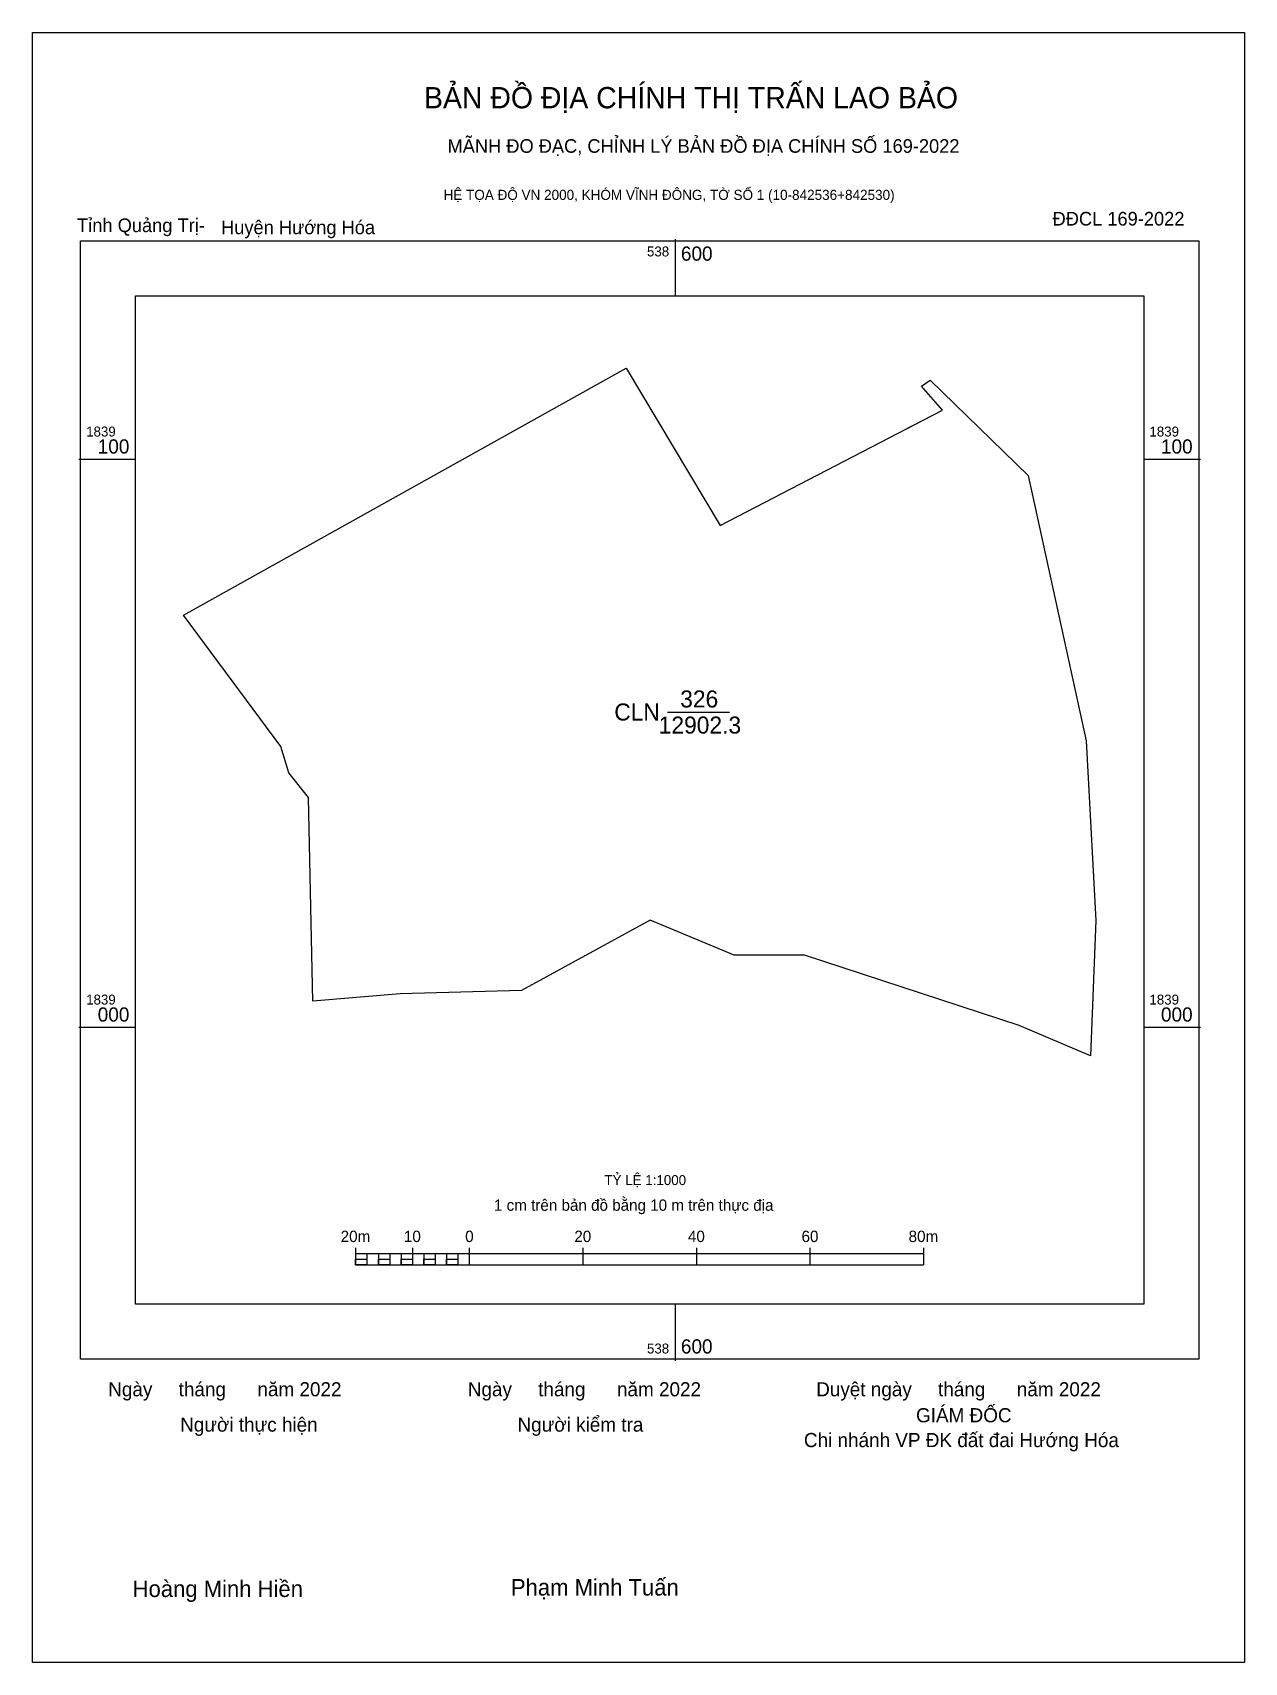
# Model space of a CAD drawing. Extents: x 538487 to 538700, y 1838888 to 1839175.
import ezdxf

# ---------------------------------------------------------------- set-up
doc = ezdxf.new("R2010")
doc.units = 0
for name, color, linetype in [('Level 10', 7, 'Continuous'), ('Level 12', 7, 'Continuous'), ('Level 13', 7, 'Continuous'), ('Level 15', 7, 'Continuous'), ('Level 27', 7, 'Continuous'), ('Level 6', 7, 'Continuous'), ('Level 62', 7, 'Continuous'), ('Level 63', 7, 'Continuous'), ('Level 9', 7, 'Continuous')]:
    doc.layers.add(name, color=color, linetype=linetype)

msp = doc.modelspace()

# ---------------------------------------------------------------- linework, layer by layer
at = {"layer": 'Level 10'}
msp.add_lwpolyline([(538644.87, 1839113.92), (538662.13, 1839097.14), (538672.38, 1839050.43), (538674.06, 1839018.78), (538673.1, 1838995), (538660.57, 1839000.32), (538622.78, 1839012.67), (538610.37, 1839012.69), (538595.56, 1839018.86), (538572.93, 1839006.5), (538551.6, 1839005.86), (538536.2, 1839004.58), (538535.43, 1839040.46), (538531.95, 1839044.81), (538530.56, 1839049.43), (538513.4, 1839072.53), (538591.37, 1839116.01), (538607.89, 1839088.34), (538647.06, 1839108.61), (538643.37, 1839112.84)], close=True, dxfattribs=at)
at = {"layer": 'Level 12'}
msp.add_line((538640, 1839105), (538647.06, 1839108.61), dxfattribs=at)
at = {"layer": 'Level 15'}
msp.add_lwpolyline([(538486.86, 1839175.11), (538700.21, 1839175.11), (538700.21, 1838888.19), (538486.86, 1838888.19)], close=True, dxfattribs=at)
at = {"layer": 'Level 27'}
for q in [(538591.36, 1839116.02), (538591.36, 1839116.01)]:
    msp.add_line((538591.37, 1839116.01), q, dxfattribs=at)
at = {"layer": 'Level 62'}
msp.add_lwpolyline([(538504.97, 1839128.76), (538682.49, 1839128.76), (538682.49, 1838951.25), (538504.97, 1838951.25)], close=True, dxfattribs=at)
at = {"layer": 'Level 63'}
for p, q in [((538600, 1839138.76), (538600, 1839128.76)), ((538494.97, 1839100), (538504.97, 1839100)), ((538682.49, 1839100), (538692.49, 1839100)), ((538494.97, 1839000), (538504.97, 1839000)), ((538682.49, 1839000), (538692.49, 1839000)), ((538543.73, 1838961.19), (538543.73, 1838958.19)), ((538543.73, 1838960.19), (538643.73, 1838960.19)), ((538545.73, 1838960.19), (538545.73, 1838958.19)), ((538547.73, 1838960.19), (538547.73, 1838958.19)), ((538549.73, 1838960.19), (538549.73, 1838958.19)), ((538551.73, 1838960.19), (538551.73, 1838958.19)), ((538553.73, 1838961.19), (538553.73, 1838958.19)), ((538553.73, 1838960.19), (538553.73, 1838958.19)), ((538555.73, 1838960.19), (538555.73, 1838958.19)), ((538557.73, 1838960.19), (538557.73, 1838958.19)), ((538559.73, 1838960.19), (538559.73, 1838958.19)), ((538561.73, 1838960.19), (538561.73, 1838958.19)), ((538563.73, 1838961.19), (538563.73, 1838958.19)), ((538563.73, 1838960.19), (538563.73, 1838958.19)), ((538583.73, 1838961.19), (538583.73, 1838958.19)), ((538603.73, 1838961.19), (538603.73, 1838958.19)), ((538623.73, 1838961.19), (538623.73, 1838958.19)), ((538643.73, 1838961.19), (538643.73, 1838958.19)), ((538543.73, 1838958.19), (538643.73, 1838958.19)), ((538600, 1838951.25), (538600, 1838941.25))]:
    msp.add_line(p, q, dxfattribs=at)
for points in [[(538495.29, 1839138.45), (538692.17, 1839138.45), (538692.17, 1838941.57), (538495.29, 1838941.57)], [(538543.73, 1838959.19), (538545.73, 1838959.19), (538545.73, 1838958.19), (538543.73, 1838958.19)], [(538543.73, 1838959.19), (538545.73, 1838959.19), (538545.73, 1838958.19), (538543.73, 1838958.19)], [(538547.73, 1838959.19), (538549.73, 1838959.19), (538549.73, 1838958.19), (538547.73, 1838958.19)], [(538551.73, 1838959.19), (538553.73, 1838959.19), (538553.73, 1838958.19), (538551.73, 1838958.19)], [(538555.73, 1838959.19), (538557.73, 1838959.19), (538557.73, 1838958.19), (538555.73, 1838958.19)], [(538559.73, 1838959.19), (538561.73, 1838959.19), (538561.73, 1838958.19), (538559.73, 1838958.19)]]:
    msp.add_lwpolyline(points, close=True, dxfattribs=at)
at = {"layer": 'Level 9'}
msp.add_line((538598.66, 1839055.5), (538609.57, 1839055.5), dxfattribs=at)

# ---------------------------------------------------------------- texts
at = {"layer": 'Level 13'}
for s, p in [('326', (538600.88, 1839056.3)), ('CLN', (538589.27, 1839054)), ('12902.3', (538597.1, 1839051.7))]:
    msp.add_text(s, height=3, dxfattribs=at).set_placement(p)
at = {"layer": 'Level 6'}
msp.add_text('TỶ LỆ 1:1000', height=1.7579, dxfattribs=at).set_placement((538587.54, 1838972.22))
at = {"layer": 'Level 63'}
for s, height, p in [('BẢN ĐỒ ĐỊA CHÍNH THỊ TRẤN LAO BẢO', 3.7437, (538555.77, 1839161.78)), ('MÃNH ĐO ĐẠC, CHỈNH LÝ BẢN ĐỒ ĐỊA CHÍNH SỐ 169-2022', 2.4022, (538559.91, 1839153.94)), ('HỆ TỌA ĐỘ VN 2000, KHÓM VĨNH ĐÔNG, TỜ SỐ 1 (10-842536+842530)', 1.7782, (538559.21, 1839145.65)), ('538', 1.75, (538595.03, 1839135.7)), ('600', 2.5, (538601, 1839134.95)), ('1839', 1.75, (538496.29, 1839104)), ('1839', 1.75, (538683.49, 1839104)), ('100', 2.5, (538498.32, 1839101)), ('100', 2.5, (538685.52, 1839101)), ('1839', 1.75, (538496.29, 1839004)), ('1839', 1.75, (538683.49, 1839004)), ('000', 2.5, (538498.32, 1839001)), ('000', 2.5, (538685.52, 1839001)), ('1 cm trên bản đồ bằng 10 m trên thực địa', 2, (538568.09, 1838967.69)), ('20m', 2, (538541.1, 1838962.19)), ('10', 2, (538552.24, 1838962.19)), ('0', 2, (538563.02, 1838962.19)), ('20', 2, (538582.24, 1838962.19)), ('40', 2, (538602.24, 1838962.19)), ('60', 2, (538622.24, 1838962.19)), ('80m', 2, (538641.1, 1838962.19)), ('538', 1.75, (538595.03, 1838942.57)), ('600', 2.5, (538601, 1838942.57)), ('Ngày     tháng      năm 2022', 2.4883, (538500.18, 1838935.03)), ('Ngày     tháng      năm 2022', 2.4883, (538563.48, 1838935.03)), ('Duyệt ngày     tháng      năm 2022', 2.4883, (538624.82, 1838935.03)), ('GIÁM ĐỐC', 2.488, (538642.4, 1838930.46)), ('Người thực hiện', 2.4883, (538512.84, 1838928.81)), ('Người kiểm tra', 2.4883, (538572.23, 1838928.81)), ('Chi nhánh VP ĐK đất đai Hướng Hóa', 2.4883, (538622.66, 1838926.09)), ('Hoàng Minh Hiền', 2.9024, (538504.47, 1838899.7)), ('Phạm Minh Tuấn', 2.9024, (538571.07, 1838899.96))]:
    msp.add_text(s, height=height, dxfattribs=at).set_placement(p)
at = {"layer": 'Level 9'}
for s, p in [('Tỉnh Quảng Trị-', (538494.69, 1839139.98)), ('Huyện Hướng Hóa', (538520.04, 1839139.62)), ('ĐĐCL 169-2022', (538666.44, 1839141.14))]:
    msp.add_text(s, height=2.4022, dxfattribs=at).set_placement(p)

doc.saveas('drawing.dxf')
